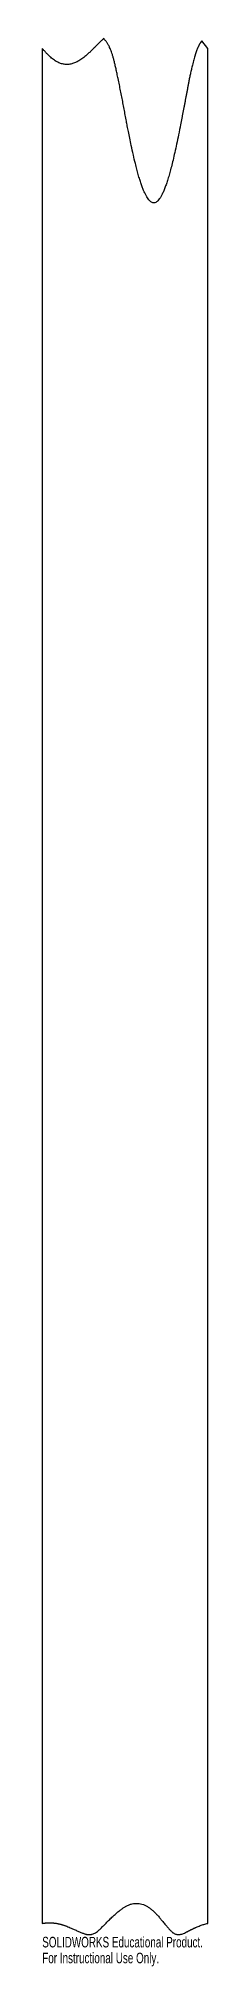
# Model space of a CAD drawing. Header units: inches. Extents: x 7.1 to 10.1, y -21.5 to 13.3.
import ezdxf

# ---------------------------------------------------------------- set-up
doc = ezdxf.new("R2010")
doc.units = ezdxf.units.IN
doc.header["$MEASUREMENT"] = 0
doc.styles.add('SLDTEXTSTYLE0', font='TXT', dxfattribs={"width": 0.7})

msp = doc.modelspace()

# ---------------------------------------------------------------- linework, layer by layer
at = {"color": 7, "linetype": 'Continuous', "lineweight": 25}
for p, q in [((10.107, 13.076), (9.998, 13.21)), ((7.12, 13.076), (7.12, -20.687)), ((10.107, -20.687), (10.107, 13.076))]:
    msp.add_line(p, q, dxfattribs=at)
for points, knots in [([(8.226, 13.253), (8.221, 13.248), (8.21, 13.238), (8.192, 13.22), (8.172, 13.201), (8.151, 13.18), (8.128, 13.157), (8.099, 13.128), (8.068, 13.096), (8.035, 13.063), (8.007, 13.035), (7.965, 12.995), (7.909, 12.944), (7.837, 12.889), (7.769, 12.845), (7.702, 12.813), (7.635, 12.792), (7.567, 12.785), (7.5, 12.79), (7.433, 12.81), (7.38, 12.836), (7.338, 12.863), (7.305, 12.888), (7.271, 12.917), (7.235, 12.95), (7.198, 12.988), (7.159, 13.03), (7.133, 13.061), (7.12, 13.076)], [0, 0, 0, 0, 0.016089, 0.034079, 0.053972, 0.075771, 0.099476, 0.125088, 0.16401, 0.197832, 0.226555, 0.250182, 0.3244, 0.390491, 0.448894, 0.500243, 0.551431, 0.600238, 0.648407, 0.69775, 0.749955, 0.777005, 0.806785, 0.839417, 0.874992, 0.913579, 0.955234, 1, 1, 1, 1]), ([(9.998, 13.21), (9.995, 13.207), (9.99, 13.2), (9.983, 13.19), (9.976, 13.179), (9.969, 13.168), (9.962, 13.156), (9.955, 13.144), (9.948, 13.131), (9.941, 13.118), (9.935, 13.104), (9.928, 13.09), (9.922, 13.075), (9.915, 13.06), (9.909, 13.044), (9.903, 13.027), (9.897, 13.01), (9.891, 12.993), (9.885, 12.975), (9.877, 12.95), (9.867, 12.916), (9.855, 12.872), (9.842, 12.825), (9.828, 12.766), (9.812, 12.697), (9.794, 12.62), (9.778, 12.545), (9.765, 12.476), (9.753, 12.412), (9.742, 12.354), (9.731, 12.295), (9.719, 12.236), (9.708, 12.177), (9.697, 12.118), (9.685, 12.059), (9.674, 12), (9.663, 11.941), (9.651, 11.882), (9.64, 11.823), (9.628, 11.765), (9.609, 11.664), (9.581, 11.527), (9.547, 11.358), (9.513, 11.206), (9.482, 11.07), (9.452, 10.949), (9.424, 10.842), (9.396, 10.746), (9.369, 10.66), (9.342, 10.583), (9.315, 10.515), (9.288, 10.456), (9.262, 10.406), (9.235, 10.366), (9.209, 10.334), (9.183, 10.311), (9.156, 10.297), (9.129, 10.293), (9.102, 10.299), (9.077, 10.314), (9.053, 10.336), (9.029, 10.367), (9.004, 10.405), (8.98, 10.452), (8.955, 10.506), (8.929, 10.569), (8.904, 10.64), (8.878, 10.719), (8.852, 10.806), (8.826, 10.902), (8.796, 11.019), (8.762, 11.162), (8.729, 11.315), (8.699, 11.456), (8.675, 11.573), (8.655, 11.674), (8.64, 11.755), (8.628, 11.82), (8.618, 11.875), (8.608, 11.93), (8.597, 11.984), (8.587, 12.039), (8.577, 12.094), (8.566, 12.148), (8.555, 12.203), (8.545, 12.258), (8.534, 12.312), (8.523, 12.367), (8.512, 12.422), (8.501, 12.476), (8.487, 12.544), (8.471, 12.621), (8.452, 12.705), (8.435, 12.781), (8.418, 12.848), (8.402, 12.909), (8.386, 12.962), (8.37, 13.011), (8.353, 13.054), (8.339, 13.09), (8.325, 13.118), (8.313, 13.142), (8.3, 13.163), (8.287, 13.184), (8.273, 13.203), (8.258, 13.221), (8.243, 13.238), (8.232, 13.248), (8.226, 13.253)], [0, 0, 0, 0, 0.001947, 0.003953, 0.006018, 0.008145, 0.010334, 0.012588, 0.014907, 0.017292, 0.019745, 0.022267, 0.024858, 0.027519, 0.030251, 0.033055, 0.035931, 0.038879, 0.041901, 0.044998, 0.051714, 0.058954, 0.066719, 0.07501, 0.088201, 0.100934, 0.113211, 0.125033, 0.134652, 0.144271, 0.153891, 0.16351, 0.173129, 0.182749, 0.192368, 0.201987, 0.211607, 0.221226, 0.230845, 0.240464, 0.250084, 0.280177, 0.307727, 0.332734, 0.355201, 0.375134, 0.392495, 0.408428, 0.422944, 0.436055, 0.447776, 0.458131, 0.467153, 0.474894, 0.481435, 0.486909, 0.491546, 0.495713, 0.499904, 0.50433, 0.509555, 0.515757, 0.52304, 0.531469, 0.541088, 0.551922, 0.563993, 0.577315, 0.591897, 0.607748, 0.624874, 0.650166, 0.678468, 0.700192, 0.719343, 0.735921, 0.749927, 0.75886, 0.767792, 0.776725, 0.785657, 0.794589, 0.803521, 0.812453, 0.821386, 0.830318, 0.83925, 0.848182, 0.857115, 0.866047, 0.87498, 0.89013, 0.903956, 0.916458, 0.92764, 0.937506, 0.946399, 0.954568, 0.962021, 0.968769, 0.973085, 0.977264, 0.981315, 0.985247, 0.98907, 0.992795, 0.996434, 1, 1, 1, 1]), ([(7.12, -20.687), (7.125, -20.686), (7.137, -20.684), (7.154, -20.682), (7.171, -20.68), (7.188, -20.678), (7.206, -20.677), (7.223, -20.676), (7.24, -20.675), (7.258, -20.675), (7.275, -20.676), (7.293, -20.677), (7.311, -20.678), (7.329, -20.68), (7.346, -20.682), (7.364, -20.684), (7.382, -20.687), (7.4, -20.691), (7.418, -20.694), (7.437, -20.698), (7.455, -20.703), (7.473, -20.708), (7.491, -20.714), (7.51, -20.719), (7.528, -20.726), (7.552, -20.734), (7.585, -20.747), (7.63, -20.766), (7.685, -20.791), (7.735, -20.814), (7.776, -20.832), (7.805, -20.845), (7.831, -20.855), (7.856, -20.865), (7.879, -20.872), (7.9, -20.879), (7.919, -20.884), (7.936, -20.887), (7.953, -20.889), (7.97, -20.889), (7.988, -20.888), (8.006, -20.886), (8.038, -20.877), (8.087, -20.853), (8.134, -20.816), (8.174, -20.78), (8.207, -20.747), (8.251, -20.704), (8.293, -20.66), (8.331, -20.622), (8.362, -20.592), (8.391, -20.564), (8.419, -20.537), (8.447, -20.513), (8.473, -20.49), (8.499, -20.468), (8.524, -20.449), (8.548, -20.431), (8.571, -20.415), (8.593, -20.4), (8.614, -20.387), (8.645, -20.37), (8.686, -20.352), (8.739, -20.335), (8.792, -20.327), (8.844, -20.326), (8.895, -20.333), (8.946, -20.348), (8.997, -20.37), (9.043, -20.398), (9.085, -20.43), (9.125, -20.464), (9.165, -20.503), (9.2, -20.54), (9.231, -20.575), (9.262, -20.612), (9.301, -20.659), (9.337, -20.703), (9.367, -20.739), (9.387, -20.763), (9.407, -20.784), (9.425, -20.804), (9.442, -20.821), (9.457, -20.835), (9.472, -20.848), (9.486, -20.859), (9.502, -20.87), (9.523, -20.88), (9.55, -20.887), (9.579, -20.89), (9.609, -20.887), (9.64, -20.88), (9.673, -20.868), (9.699, -20.855), (9.72, -20.844), (9.733, -20.837), (9.747, -20.83), (9.761, -20.823), (9.775, -20.816), (9.789, -20.809), (9.803, -20.802), (9.817, -20.795), (9.831, -20.788), (9.845, -20.782), (9.859, -20.775), (9.873, -20.769), (9.887, -20.762), (9.908, -20.753), (9.936, -20.741), (9.97, -20.727), (10.005, -20.715), (10.039, -20.704), (10.073, -20.695), (10.096, -20.69), (10.107, -20.687)], [0, 0, 0, 0, 0.004965, 0.00993, 0.014898, 0.019872, 0.024856, 0.029851, 0.034862, 0.03989, 0.044939, 0.050011, 0.05511, 0.060237, 0.065396, 0.07059, 0.07582, 0.08109, 0.086402, 0.091758, 0.09716, 0.102612, 0.108114, 0.113671, 0.119282, 0.124951, 0.135715, 0.149722, 0.166979, 0.187488, 0.197079, 0.205995, 0.214239, 0.221815, 0.22873, 0.234992, 0.24061, 0.245598, 0.249978, 0.255314, 0.260538, 0.265694, 0.270828, 0.289209, 0.312444, 0.321866, 0.335426, 0.35313, 0.374981, 0.387683, 0.399858, 0.411509, 0.422638, 0.433247, 0.443341, 0.452924, 0.461999, 0.470573, 0.478651, 0.486241, 0.493353, 0.499997, 0.516676, 0.532452, 0.547595, 0.562412, 0.577229, 0.592372, 0.608147, 0.624826, 0.638577, 0.653547, 0.669793, 0.687362, 0.697037, 0.710683, 0.728305, 0.749902, 0.759608, 0.768611, 0.776914, 0.784522, 0.791441, 0.797676, 0.803238, 0.808141, 0.812405, 0.820377, 0.828286, 0.836387, 0.844917, 0.854079, 0.864039, 0.874925, 0.879394, 0.883863, 0.888331, 0.892798, 0.897266, 0.901733, 0.9062, 0.910667, 0.915134, 0.919601, 0.924069, 0.928537, 0.933006, 0.937475, 0.948352, 0.959029, 0.969519, 0.979834, 0.98999, 1, 1, 1, 1])]:
    msp.add_open_spline(points, degree=3, knots=knots, dxfattribs=at)

# ---------------------------------------------------------------- texts
at = {"color": 7, "linetype": 'Continuous', "char_height": 0.1903, "attachment_point": 1, "style": 'SLDTEXTSTYLE0'}
for s, insert in [('SOLIDWORKS Educational Product.', (7.12, -20.929)), ('For Instructional Use Only.', (7.12, -21.214))]:
    msp.add_mtext(s, dxfattribs=dict(at, insert=insert))

doc.saveas('drawing.dxf')
